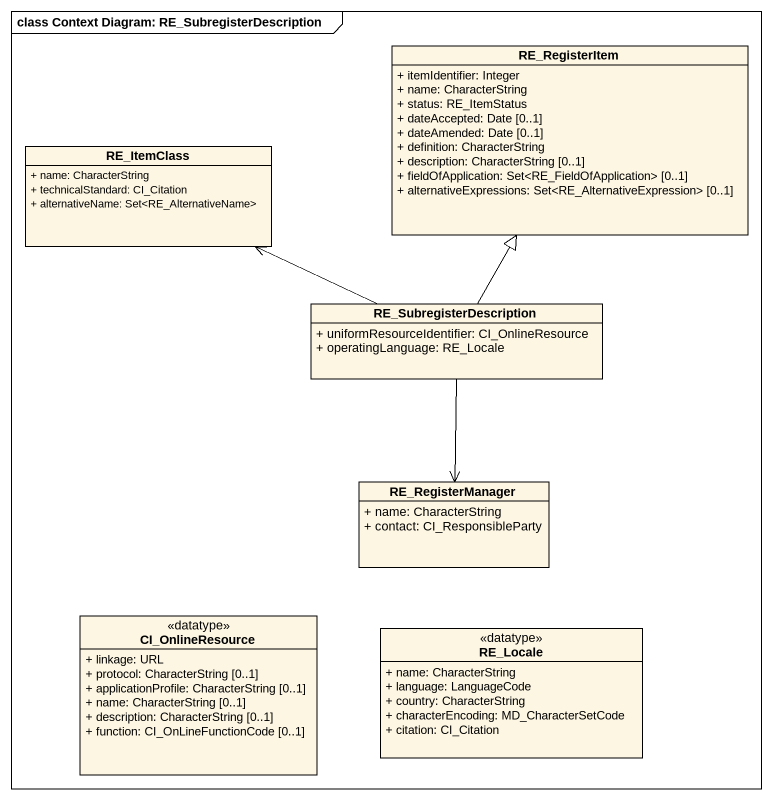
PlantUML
@startuml
mainframe class Context Diagram: RE_SubregisterDescription
hide circle
hide empty members
skinparam classAttributeIconSize 0
class RE_RegisterItem {
  + itemIdentifier: Integer
  + name: CharacterString
  + status: RE_ItemStatus
  + dateAccepted: Date [0..1]
  + dateAmended: Date [0..1]
  + definition: CharacterString
  + description: CharacterString [0..1]
  + fieldOfApplication: Set<RE_FieldOfApplication> [0..1]
  + alternativeExpressions: Set<RE_AlternativeExpression> [0..1]
}
class RE_ItemClass {
  + name: CharacterString
  + technicalStandard: CI_Citation
  + alternativeName: Set<RE_AlternativeName>
}
class RE_SubregisterDescription {
  + uniformResourceIdentifier: CI_OnlineResource
  + operatingLanguage: RE_Locale
}
class RE_RegisterManager {
  + name: CharacterString
  + contact: CI_ResponsibleParty
}
class CI_OnlineResource <<datatype>> {
  + linkage: URL
  + protocol: CharacterString [0..1]
  + applicationProfile: CharacterString [0..1]
  + name: CharacterString [0..1]
  + description: CharacterString [0..1]
  + function: CI_OnLineFunctionCode [0..1]
}
class RE_Locale <<datatype>> {
  + name: CharacterString
  + language: LanguageCode
  + country: CharacterString
  + characterEncoding: MD_CharacterSetCode
  + citation: CI_Citation
}
RE_SubregisterDescription -up-|> RE_RegisterItem
RE_SubregisterDescription -left-> RE_ItemClass
RE_SubregisterDescription --> RE_RegisterManager
@enduml
